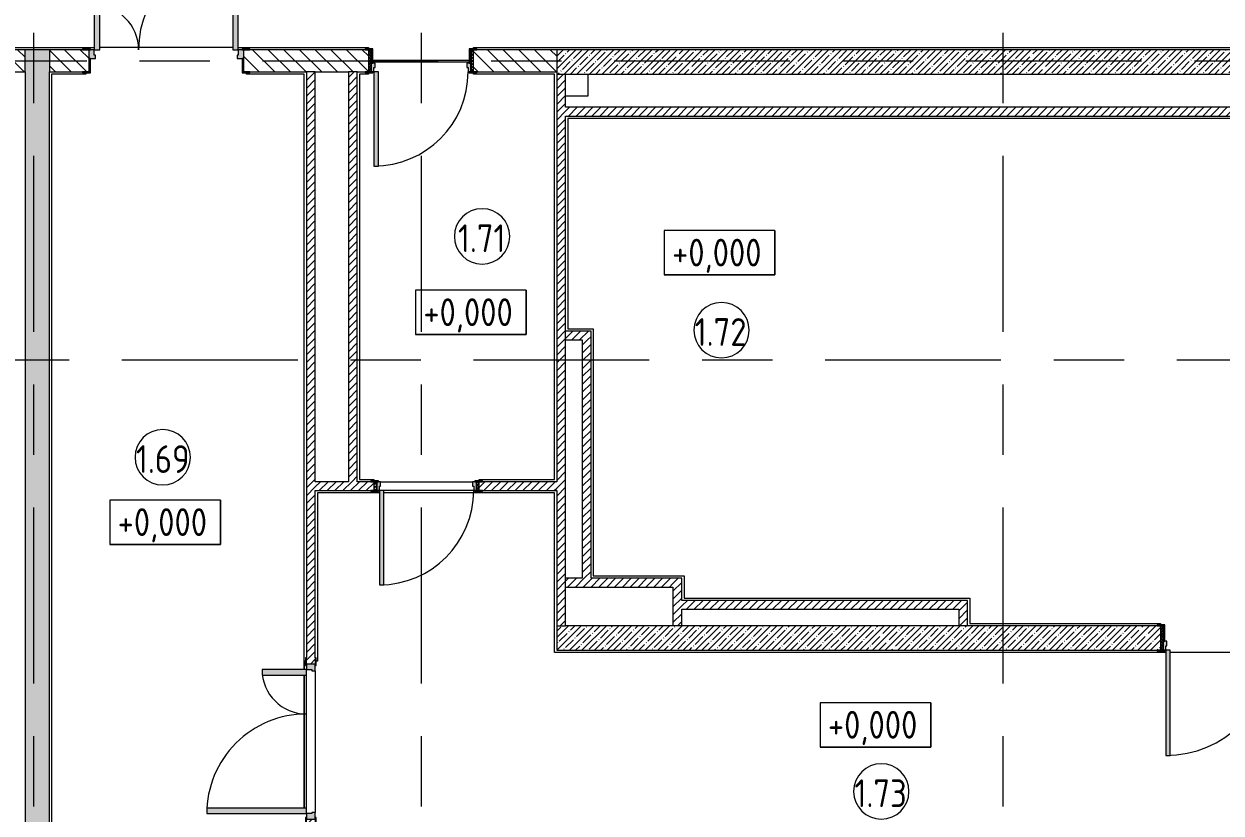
# Model space of a CAD drawing. Header units: millimetres. Extents: x 81368 to 286493, y -8553 to 29000.
# Drawn here: x 107120 to 117928, y 3710 to 10833 of the extents above; entities that cross this region are included whole.
import ezdxf

# ---------------------------------------------------------------- set-up
doc = ezdxf.new("R2010")
doc.units = ezdxf.units.MM
doc.linetypes.add('Осевая', pattern=[3175, 635, -476.25, 1587.5, -476.25])
for name, color, linetype, lineweight in [('A-AREA-IDEN', 7, 'Continuous', 9), ('A-WALL-1', 7, 'Continuous', 13), ('G-ANNO-DIMS', 7, 'Continuous', 9), ('I-WALL', 7, 'Continuous', 9), ('Оси-2', 7, 'Осевая', 9)]:
    doc.layers.add(name, color=color, linetype=linetype, lineweight=lineweight)
for name, color, linetype, lineweight, true_color in [('A-DOOR-1', 7, 'Continuous', 9, 0xaaaaaa), ('A-DOOR-2', 7, 'Continuous', 9, 0xe2e2e2), ('A-DOOR-FRAM-1', 7, 'Continuous', 9, 0xe2e2e2), ('A-DOOR-FRAM-2', 7, 'Continuous', 9, 0xaaaaaa), ('A-FLOR-1', 7, 'Continuous', 9, 0xaaaaaa)]:
    doc.layers.add(name, color=color, linetype=linetype, lineweight=lineweight, true_color=true_color)
doc.styles.add('GOST Common', font='GOST_Common.ttf', dxfattribs={"width": 0.9, "height": 250})
pattern_1 = [(45, (0, 0), (-35.35534, 35.35534), [])]
pattern_2 = [(45, (0, 0), (-57.024626, 57.024626), []), (45, (57.025, 0), (-57.024626, 57.024626), [100.806, -20.161, 3.353, -16.808])]
pattern_3 = [(135, (0, 0), (-70.71068, -70.71068), [])]

# ---------------------------------------------------------------- blocks, each defined once
blk = doc.blocks.new('110_Дверь_СКБ_1Ст_Внутренняя1 - Д-8 950x2100h_охрана-V1-План монтажа стен и перегородок 1 этажа в осях 23_1-33')
at = {"layer": 'A-DOOR-1'}
h = blk.add_hatch(dxfattribs=at)
h.set_pattern_fill('FP_6', color=256, style=0, pattern_type=2)
h.set_pattern_definition([(135, (1826.41, 164.685), (-14.14214, -14.14214), []), (225, (1826.41, 164.685), (14.14214, -14.14214), [])])
h.paths.add_polyline_path([(487.5, 100), (462.5, 100), (462.5, -100), (487.5, -100)])
at = {"layer": 'A-DOOR-2'}
h = blk.add_hatch(color=256, dxfattribs=at)
h.paths.add_polyline_path([(-437.5, 100), (-437.5, 20), (-402.5, 20), (-402.5, 60), (-412.5, 60), (-412.5, 100), (-434.6, 100)])
h.paths.add_polyline_path([(437.5, 100), (437.5, 60), (427.5, 60), (427.5, 20), (462.5, 20), (462.5, 100)])
at = {"layer": 'A-DOOR-FRAM-1'}
for points in [[(397.5, 950), (397.5, 100), (437.5, 100), (437.5, 950)], [(-422.5, 108), (-492.5, 108), (-492.5, 100), (-422.5, 100)], [(-434.6, 20), (-437.5, 20), (-437.5, -100), (-422.5, -100), (-422.5, 20)], [(447.5, 108), (447.5, 100), (517.5, 100), (517.5, 108)], [(447.5, 100), (447.5, 99), (462.5, 100)], [(462.5, 20), (447.5, 20), (447.5, -100), (462.5, -100)], [(-422.5, -100), (-492.5, -100), (-492.5, -108), (-422.5, -108)], [(447.5, -100), (447.5, -108), (517.5, -108), (517.5, -100)]]:
    blk.add_hatch(color=256, dxfattribs=at).paths.add_polyline_path(points)
at = {"layer": 'A-DOOR-FRAM-2'}
h = blk.add_hatch(dxfattribs=at)
h.set_pattern_fill('FP_7', color=256, style=0, pattern_type=2)
h.set_pattern_definition([(45, (-296.384, 164.685), (-14.1421, 14.1421), []), (135, (-296.384, 164.685), (-14.1421, -14.1421), [])])
h.paths.add_polyline_path([(-437.5, 100), (-462.5, 100), (-462.5, -100), (-437.5, -100)])
at = {"layer": 'A-DOOR-1'}
for p, q in [((437.5, 950), (397.5, 950)), ((397.5, 950), (397.5, 100)), ((437.5, 100), (437.5, 950)), ((397.5, 100), (437.5, 100))]:
    blk.add_line(p, q, dxfattribs=at)
blk.add_arc((437.5, 100), 850, 90, 180, dxfattribs=at)
at = {"layer": 'A-DOOR-FRAM-2'}
for p, q in [((-422.5, 108), (-492.5, 108)), ((-492.5, 108), (-492.5, 100)), ((-492.5, 100), (-422.5, 100)), ((-437.5, 100), (-462.5, 100)), ((-462.5, 100), (-462.5, -100)), ((-412.5, 100), (-437.5, 100)), ((-437.5, 100), (-437.5, 20)), ((-437.5, -100), (-437.5, 100)), ((-422.5, 100), (-437.5, 100)), ((-437.5, 100), (-437.5, 99)), ((-437.5, 99), (-422.5, 99)), ((-437.5, 20), (-402.5, 20)), ((-422.5, 20), (-437.5, 20)), ((-437.5, 20), (-437.5, -100)), ((-422.5, 100), (-422.5, 108)), ((-422.5, 99), (-422.5, 100)), ((-422.5, -100), (-422.5, 20)), ((-412.5, 60), (-412.5, 100)), ((-402.5, 60), (-412.5, 60)), ((-402.5, 20), (-402.5, 60)), ((437.5, 60), (427.5, 60)), ((427.5, 60), (427.5, 20)), ((427.5, 20), (462.5, 20)), ((437.5, 100), (437.5, 60)), ((462.5, 100), (437.5, 100)), ((517.5, 108), (447.5, 108)), ((447.5, 108), (447.5, 100)), ((462.5, 100), (447.5, 100)), ((447.5, 100), (447.5, 99)), ((447.5, 100), (517.5, 100)), ((447.5, 99), (462.5, 99)), ((462.5, 20), (447.5, 20)), ((447.5, 20), (447.5, -100)), ((462.5, 20), (462.5, 100)), ((487.5, 100), (462.5, 100)), ((462.5, 100), (462.5, -100)), ((462.5, 99), (462.5, 100)), ((462.5, -100), (462.5, 20)), ((487.5, -100), (487.5, 100)), ((517.5, 100), (517.5, 108)), ((-422.5, -100), (-492.5, -100)), ((-492.5, -100), (-492.5, -108)), ((-492.5, -108), (-422.5, -108)), ((-462.5, -100), (-437.5, -100)), ((-437.5, -100), (-422.5, -100)), ((-422.5, -108), (-422.5, -100)), ((447.5, -100), (462.5, -100)), ((517.5, -100), (447.5, -100)), ((447.5, -100), (447.5, -108)), ((447.5, -108), (517.5, -108)), ((462.5, -100), (487.5, -100)), ((517.5, -108), (517.5, -100))]:
    blk.add_line(p, q, dxfattribs=at)
blk = doc.blocks.new('110_Дверь_СКБ_1Ст_Внутренняя1 - Д-8 950x2100h_охрана-32224770-План монтажа стен и перегородок 1 этажа в осях 23_1-33')
at = {"layer": 'A-DOOR-1'}
h = blk.add_hatch(dxfattribs=at)
h.set_pattern_fill('FP_8', color=256, style=0, pattern_type=2)
h.set_pattern_definition([(135, (1826.41, 104.685), (-14.14214, -14.14214), []), (225, (1826.41, 104.685), (14.14214, -14.14214), [])])
h.paths.add_polyline_path([(487, 40), (462, 40), (462, -40), (487, -40)])
at = {"layer": 'A-DOOR-2'}
h = blk.add_hatch(color=256, dxfattribs=at)
h.paths.add_polyline_path([(437, 40), (437, 0), (427, 0), (427, -40), (462, -40), (462, 40)])
h.paths.add_polyline_path([(-413, 40), (-438, 40), (-438, -40), (-403, -40), (-403, 0), (-413, 0)])
at = {"layer": 'A-DOOR-FRAM-1'}
for points in [[(437, 890), (397, 890), (397, 40), (437, 40)], [(-493, 48), (-493, 40), (-423, 40), (-423, 48)], [(-438, 40), (-438, 39), (-423, 40)], [(517, 48), (447, 48), (447, 40), (517, 40)], [(447, 40), (447, 39), (462, 40)], [(-423, -40), (-493, -40), (-493, -48), (-423, -48)], [(447, -39), (447, -40), (462, -39)], [(447, -40), (447, -48), (517, -48), (517, -40)]]:
    blk.add_hatch(color=256, dxfattribs=at).paths.add_polyline_path(points)
at = {"layer": 'A-DOOR-FRAM-2'}
h = blk.add_hatch(dxfattribs=at)
h.set_pattern_fill('FP_9', color=256, style=0, pattern_type=2)
h.set_pattern_definition([(45, (-296.384, 104.685), (-14.1421, 14.1421), []), (135, (-296.384, 104.685), (-14.1421, -14.1421), [])])
h.paths.add_polyline_path([(-438, 40), (-463, 40), (-463, -40), (-438, -40)])
at = {"layer": 'A-DOOR-1'}
for p, q in [((437, 890), (397, 890)), ((397, 890), (397, 40)), ((437, 40), (437, 890)), ((397, 40), (437, 40))]:
    blk.add_line(p, q, dxfattribs=at)
blk.add_arc((437, 40), 850, 90, 180, dxfattribs=at)
at = {"layer": 'A-DOOR-FRAM-2'}
for p, q in [((-423, 48), (-493, 48)), ((-493, 48), (-493, 40)), ((-493, 40), (-423, 40)), ((-438, 40), (-463, 40)), ((-463, 40), (-463, -40)), ((-413, 40), (-438, 40)), ((-438, 40), (-438, -40)), ((-438, -40), (-438, 40)), ((-423, 40), (-438, 40)), ((-438, 40), (-438, 39)), ((-438, 39), (-423, 39)), ((-423, 40), (-423, 48)), ((-423, 39), (-423, 40)), ((-413, 0), (-413, 40)), ((-403, 0), (-413, 0)), ((-403, -40), (-403, 0)), ((437, 0), (427, 0)), ((427, 0), (427, -40)), ((437, 40), (437, 0)), ((462, 40), (437, 40)), ((517, 48), (447, 48)), ((447, 48), (447, 40)), ((462, 40), (447, 40)), ((447, 40), (447, 39)), ((447, 40), (517, 40)), ((447, 39), (462, 39)), ((462, -40), (462, 40)), ((487, 40), (462, 40)), ((462, 40), (462, -40)), ((462, 39), (462, 40)), ((487, -40), (487, 40)), ((517, 40), (517, 48)), ((-423, -40), (-493, -40)), ((-493, -40), (-493, -48)), ((-493, -48), (-423, -48)), ((-463, -40), (-438, -40)), ((-423, -39), (-438, -39)), ((-438, -39), (-438, -40)), ((-438, -40), (-403, -40)), ((-438, -40), (-423, -40)), ((-423, -40), (-423, -39)), ((-423, -48), (-423, -40)), ((427, -40), (462, -40)), ((462, -39), (447, -39)), ((447, -39), (447, -40)), ((447, -40), (462, -40)), ((517, -40), (447, -40)), ((447, -40), (447, -48)), ((447, -48), (517, -48)), ((462, -40), (462, -39)), ((462, -40), (487, -40)), ((517, -48), (517, -40))]:
    blk.add_line(p, q, dxfattribs=at)
blk = doc.blocks.new('110_Дверь_СКБ_2Ст - Д-2а_л_ Из коридора на лестницу-32216062-План монтажа стен и перегородок 1 этажа в осях 23_1-33')
at = {"layer": 'A-DOOR-2'}
for points in [[(612.5, 100), (662.5, 100), (662.5, 1000), (612.5, 1000)], [(-587.5, 100), (-587.5, 500), (-637.5, 500), (-637.5, 100)], [(712.5, -100), (712.5, 20), (697.5, 20), (697.5, -100)]]:
    blk.add_hatch(color=256, dxfattribs=at).paths.add_polyline_path(points)
h = blk.add_hatch(color=256, dxfattribs=at)
h.paths.add_polyline_path([(712.5, 20), (712.5, 100), (662.5, 100), (662.5, 50), (652.5, 50), (652.5, 20)])
h.paths.add_polyline_path([(-627.5, 20), (-627.5, 50), (-637.5, 50), (-637.5, 100), (-687.5, 100), (-687.5, 20)])
at = {"layer": 'A-DOOR-FRAM-1'}
for points in [[(-672.5, 100), (-672.5, 108), (-742.5, 108), (-742.5, 100)], [(-672.5, -100), (-672.5, 20), (-687.5, 20), (-687.5, -100)], [(767.5, 100), (767.5, 108), (697.5, 108), (697.5, 100)], [(-672.5, -108), (-672.5, -100), (-742.5, -100), (-742.5, -108)], [(767.5, -108), (767.5, -100), (697.5, -100), (697.5, -108)]]:
    blk.add_hatch(color=256, dxfattribs=at).paths.add_polyline_path(points)
at = {"layer": 'A-DOOR-1'}
for p, q in [((662.5, 1000), (612.5, 1000)), ((612.5, 1000), (612.5, 100)), ((662.5, 100), (662.5, 1000)), ((-637.5, 500), (-637.5, 100)), ((-587.5, 500), (-637.5, 500)), ((-587.5, 100), (-587.5, 500)), ((-637.5, 100), (-587.5, 100)), ((612.5, 100), (662.5, 100))]:
    blk.add_line(p, q, dxfattribs=at)
for centre, radius, start, end in [((662.5, 100), 900, 90, 180), ((-637.5, 100), 400, 360, 90)]:
    blk.add_arc(centre, radius, start, end, dxfattribs=at)
at = {"layer": 'A-DOOR-FRAM-2'}
for p, q in [((-672.5, 108), (-742.5, 108)), ((-742.5, 108), (-742.5, 100)), ((-742.5, 100), (-672.5, 100)), ((-637.5, 100), (-687.5, 100)), ((-687.5, 100), (-687.5, 20)), ((-687.5, 20), (-627.5, 20)), ((-672.5, 20), (-687.5, 20)), ((-687.5, 20), (-687.5, -100)), ((-672.5, 100), (-672.5, 108)), ((-672.5, -100), (-672.5, 20)), ((-637.5, 50), (-637.5, 100)), ((-627.5, 50), (-637.5, 50)), ((-627.5, 20), (-627.5, 50)), ((662.5, 50), (652.5, 50)), ((652.5, 50), (652.5, 20)), ((652.5, 20), (712.5, 20)), ((662.5, 100), (662.5, 50)), ((712.5, 100), (662.5, 100)), ((767.5, 108), (697.5, 108)), ((697.5, 108), (697.5, 100)), ((697.5, 100), (767.5, 100)), ((712.5, 20), (697.5, 20)), ((697.5, 20), (697.5, -100)), ((712.5, 20), (712.5, 100)), ((712.5, -100), (712.5, 20)), ((767.5, 100), (767.5, 108)), ((-672.5, -100), (-742.5, -100)), ((-742.5, -100), (-742.5, -108)), ((-742.5, -108), (-672.5, -108)), ((-687.5, -100), (-672.5, -100)), ((-672.5, -108), (-672.5, -100)), ((697.5, -100), (712.5, -100)), ((767.5, -100), (697.5, -100)), ((697.5, -100), (697.5, -108)), ((697.5, -108), (767.5, -108)), ((767.5, -108), (767.5, -100))]:
    blk.add_line(p, q, dxfattribs=at)
blk = doc.blocks.new('110_Дверь_СКБ_2Ст - Д-5_п_ Из игровой в коридор-32215844-План монтажа стен и перегородок 1 этажа в осях 23_1-33')
at = {"layer": 'A-DOOR-2'}
for points in [[(-638, 940), (-638, 40), (-588, 40), (-588, 940)], [(612, 440), (612, 40), (662, 40), (662, 440), (649, 440)]]:
    blk.add_hatch(color=256, dxfattribs=at).paths.add_polyline_path(points)
h = blk.add_hatch(color=256, dxfattribs=at)
h.paths.add_polyline_path([(-688, -40), (-628, -40), (-628, -10), (-638, -10), (-638, 40), (-688, 40)])
h.paths.add_polyline_path([(652, -40), (712, -40), (712, 40), (662, 40), (662, -10), (652, -10)])
at = {"layer": 'A-DOOR-FRAM-1'}
for points in [[(-742, 40), (-672, 40), (-672, 48), (-742, 48)], [(698, 40), (768, 40), (768, 48), (698, 48)], [(-742, -48), (-672, -48), (-672, -40), (-742, -40)], [(698, -48), (768, -48), (768, -40), (698, -40)]]:
    blk.add_hatch(color=256, dxfattribs=at).paths.add_polyline_path(points)
at = {"layer": 'A-DOOR-1'}
for p, q in [((-638, 940), (-638, 40)), ((-588, 940), (-638, 940)), ((-588, 40), (-588, 940)), ((662, 440), (612, 440)), ((612, 440), (612, 40)), ((662, 40), (662, 440)), ((-638, 40), (-588, 40)), ((612, 40), (662, 40))]:
    blk.add_line(p, q, dxfattribs=at)
for centre, radius, start, end in [((-638, 40), 900, 0, 90), ((662, 40), 400, 90, 180)]:
    blk.add_arc(centre, radius, start, end, dxfattribs=at)
at = {"layer": 'A-DOOR-FRAM-2'}
for p, q in [((-672, 48), (-742, 48)), ((-742, 48), (-742, 40)), ((-742, 40), (-672, 40)), ((-638, 40), (-688, 40)), ((-688, 40), (-688, -40)), ((-672, 40), (-672, 48)), ((-638, -10), (-638, 40)), ((662, 40), (662, -10)), ((712, 40), (662, 40)), ((768, 48), (698, 48)), ((698, 48), (698, 40)), ((698, 40), (768, 40)), ((712, -40), (712, 40)), ((768, 40), (768, 48)), ((-672, -40), (-742, -40)), ((-742, -40), (-742, -48)), ((-742, -48), (-672, -48)), ((-688, -40), (-628, -40)), ((-672, -39), (-688, -39)), ((-688, -39), (-688, -40)), ((-688, -40), (-672, -40)), ((-672, -40), (-672, -39)), ((-672, -48), (-672, -40)), ((-628, -10), (-638, -10)), ((-628, -40), (-628, -10)), ((662, -10), (652, -10)), ((652, -10), (652, -40)), ((652, -40), (712, -40)), ((712, -39), (698, -39)), ((698, -39), (698, -40)), ((698, -40), (712, -40)), ((768, -40), (698, -40)), ((698, -40), (698, -48)), ((698, -48), (768, -48)), ((712, -40), (712, -39)), ((768, -48), (768, -40))]:
    blk.add_line(p, q, dxfattribs=at)
blk = doc.blocks.new('110_Дверь_СКБ_1Ст_Внутренняя1 - Д-7а_л__950x2100h_Туалет-32220591-План монтажа стен и перегородок 1 этажа в осях 23_1-33')
at = {"layer": 'A-DOOR-1'}
h = blk.add_hatch(dxfattribs=at)
h.set_pattern_fill('FP_10', color=256, style=0, pattern_type=2)
h.set_pattern_definition([(135, (1776.41, 174.685), (-14.14214, -14.14214), []), (225, (1776.41, 174.685), (14.14214, -14.14214), [])])
h.paths.add_polyline_path([(537.5, 110), (512.5, 110), (512.5, -110), (537.5, -110)])
at = {"layer": 'A-DOOR-2'}
h = blk.add_hatch(color=256, dxfattribs=at)
h.paths.add_polyline_path([(487.5, 110), (487.5, 70), (477.5, 70), (477.5, 30), (512.5, 30), (512.5, 110)])
h.paths.add_polyline_path([(-462.5, 110), (-487.5, 110), (-487.5, 30), (-452.5, 30), (-452.5, 70), (-462.5, 70)])
at = {"layer": 'A-DOOR-FRAM-1'}
for points in [[(447.5, 1060), (447.5, 110), (487.5, 110), (487.5, 1060)], [(-542.5, 118), (-542.5, 110), (-472.5, 110), (-472.5, 118)], [(-487.5, 110), (-487.5, 109), (-472.5, 110)], [(567.5, 118), (497.5, 118), (497.5, 110), (567.5, 110)], [(497.5, 110), (497.5, 109), (512.5, 110)], [(-472.5, 30), (-487.5, 30), (-487.5, -110), (-472.5, -110)], [(512.5, 30), (497.5, 30), (497.5, -110), (512.5, -110)], [(-542.5, -110), (-542.5, -118), (-472.5, -118), (-472.5, -110)], [(567.5, -110), (497.5, -110), (497.5, -118), (567.5, -118)]]:
    blk.add_hatch(color=256, dxfattribs=at).paths.add_polyline_path(points)
at = {"layer": 'A-DOOR-FRAM-2'}
h = blk.add_hatch(dxfattribs=at)
h.set_pattern_fill('FP_11', color=256, style=0, pattern_type=2)
h.set_pattern_definition([(45, (-346.384, 174.685), (-14.1421, 14.1421), []), (135, (-346.384, 174.685), (-14.1421, -14.1421), [])])
h.paths.add_polyline_path([(-487.5, 110), (-512.5, 110), (-512.5, -110), (-487.5, -110)])
at = {"layer": 'A-DOOR-1'}
for p, q in [((487.5, 1060), (447.5, 1060)), ((447.5, 1060), (447.5, 110)), ((487.5, 110), (487.5, 1060)), ((447.5, 110), (487.5, 110))]:
    blk.add_line(p, q, dxfattribs=at)
blk.add_arc((487.5, 110), 950, 90, 180, dxfattribs=at)
at = {"layer": 'A-DOOR-FRAM-2'}
for p, q in [((-472.5, 118), (-542.5, 118)), ((-542.5, 118), (-542.5, 110)), ((-542.5, 110), (-472.5, 110)), ((-487.5, 110), (-512.5, 110)), ((-512.5, 110), (-512.5, -110)), ((-462.5, 110), (-487.5, 110)), ((-487.5, 110), (-487.5, 30)), ((-487.5, -110), (-487.5, 110)), ((-472.5, 110), (-487.5, 110)), ((-487.5, 110), (-487.5, 109)), ((-487.5, 109), (-472.5, 109)), ((-472.5, 110), (-472.5, 118)), ((-472.5, 109), (-472.5, 110)), ((-462.5, 70), (-462.5, 110)), ((487.5, 110), (487.5, 70)), ((512.5, 110), (487.5, 110)), ((567.5, 118), (497.5, 118)), ((497.5, 118), (497.5, 110)), ((512.5, 110), (497.5, 110)), ((497.5, 110), (497.5, 109)), ((497.5, 110), (567.5, 110)), ((497.5, 109), (512.5, 109)), ((512.5, 30), (512.5, 110)), ((537.5, 110), (512.5, 110)), ((512.5, 110), (512.5, -110)), ((512.5, 109), (512.5, 110)), ((537.5, -110), (537.5, 110)), ((567.5, 110), (567.5, 118)), ((-487.5, 30), (-452.5, 30)), ((-472.5, 30), (-487.5, 30)), ((-487.5, 30), (-487.5, -110)), ((-472.5, -110), (-472.5, 30)), ((-452.5, 70), (-462.5, 70)), ((-452.5, 30), (-452.5, 70)), ((487.5, 70), (477.5, 70)), ((477.5, 70), (477.5, 30)), ((477.5, 30), (512.5, 30)), ((512.5, 30), (497.5, 30)), ((497.5, 30), (497.5, -110)), ((512.5, -110), (512.5, 30)), ((-472.5, -110), (-542.5, -110)), ((-542.5, -110), (-542.5, -118)), ((-542.5, -118), (-472.5, -118)), ((-512.5, -110), (-487.5, -110)), ((-487.5, -110), (-472.5, -110)), ((-472.5, -118), (-472.5, -110)), ((497.5, -110), (512.5, -110)), ((567.5, -110), (497.5, -110)), ((497.5, -110), (497.5, -118)), ((497.5, -118), (567.5, -118)), ((512.5, -110), (537.5, -110)), ((567.5, -118), (567.5, -110))]:
    blk.add_line(p, q, dxfattribs=at)
blk = doc.blocks.new('Марка_Помещения - Номер-25198446-План монтажа стен и перегородок 1 этажа в осях 23_1-33')
at = {"layer": 'A-AREA-IDEN'}
for start, end in [(360, 180), (180, 360)]:
    blk.add_arc((0, 0), 2.5, start, end, dxfattribs=at)
blk = doc.blocks.new('Высотные отметки - 10х4_h_-17668695-План монтажа стен и перегородок 1 этажа в осях 23_1-33')
at = {"layer": 'G-ANNO-DIMS'}
for p, q in [((-5, 4), (-5, 0)), ((5, 4), (-5, 4)), ((5, 4), (-5, 4)), ((-5, 4), (-5, 0)), ((5, 4), (5, 0)), ((5, 0), (5, 4)), ((5, 0), (-5, 0)), ((-5, 0), (5, 0))]:
    blk.add_line(p, q, dxfattribs=at)

msp = doc.modelspace()

# ---------------------------------------------------------------- hatches: boundary and pattern name
at = {"layer": 'I-WALL'}
h = msp.add_hatch(dxfattribs=at)
h.set_pattern_fill('FP_4', color=256, style=0, pattern_type=2)
h.set_pattern_definition(pattern_3)
h.paths.add_polyline_path([(107130, 10400), (107130, 10600), (105095, 10600), (105095, 10400), (105833.9, 10400)])
h.paths.add_polyline_path([(103645, 10400), (103645, 10600), (101610, 10600), (101610, 10400), (103615, 10400)])
h.paths.add_polyline_path([(93867.8, 10400), (94210, 10400), (94210, 10600), (93460, 10600), (93460, 10400), (93490, 10400)])
h.paths.add_polyline_path([(92030, 10400), (92510, 10400), (92510, 10600), (91385, 10600), (91385, 10400), (91950, 10400)])
h.paths.add_polyline_path([(89985, 10400), (89985, 10600), (89610, 10600), (89610, 10400), (89930, 10400)])
h = msp.add_hatch(dxfattribs=at)
h.set_pattern_fill('FP_2', color=256, style=0, pattern_type=2)
h.set_pattern_definition(pattern_2)
h.paths.add_polyline_path([(107163.4, 2400), (107350, 2400), (107350, 10600), (107130, 10600), (107130, 2400)])
h = msp.add_hatch(dxfattribs=at)
h.set_pattern_fill('FP_4', color=256, style=0, pattern_type=2)
h.set_pattern_definition(pattern_3)
h.paths.add_polyline_path([(121210, 10400), (121210, 10600), (119330, 10600), (119330, 10400), (120459, 10400)])
h.paths.add_polyline_path([(111210, 10400), (111930, 10400), (111930, 10600), (111180, 10600), (111180, 10400)])
h.paths.add_polyline_path([(110130, 10400), (110230, 10400), (110230, 10600), (109105, 10600), (109105, 10400), (110050, 10400)])
h.paths.add_polyline_path([(107650, 10400), (107705, 10400), (107705, 10600), (107350, 10600), (107350, 10400)])
h = msp.add_hatch(dxfattribs=at)
h.set_pattern_fill('FP_2', color=256, style=0, pattern_type=2)
h.set_pattern_definition(pattern_2)
h.paths.add_polyline_path([(119330, 10380), (119330, 10600), (111930, 10600), (111930, 10380), (119129.5, 10380)])
h = msp.add_hatch(dxfattribs=at)
h.set_pattern_fill('FP_3', color=256, style=0, pattern_type=2)
h.set_pattern_definition(pattern_1)
h.paths.add_polyline_path([(109670, 125), (109750, 125), (109749, 3655), (109670, 3655), (109670, 220.3)])
h.paths.add_polyline_path([(109670, 5055), (109750, 5055), (109750, 10400), (109670, 10400), (109670, 5091.8)])
h = msp.add_hatch(dxfattribs=at)
h.set_pattern_fill('FP_3', color=256, style=0, pattern_type=2)
h.set_pattern_definition(pattern_1)
h.paths.add_polyline_path([(110130, 6700), (110130, 10400), (110050, 10400), (110050, 6700)])
h = msp.add_hatch(dxfattribs=at)
h.set_pattern_fill('FP_3', color=256, style=0, pattern_type=2)
h.set_pattern_definition(pattern_1)
h.paths.add_polyline_path([(112010, 5400), (112010, 10380), (111930, 10380), (111930, 5400)])
h = msp.add_hatch(dxfattribs=at)
h.set_pattern_fill('FP_3', color=256, style=0, pattern_type=2)
h.set_pattern_definition(pattern_1)
h.paths.add_polyline_path([(118870, 10000), (118870, 10080), (112010, 10080), (112010, 10000), (116470.3, 10000)])
h = msp.add_hatch(dxfattribs=at)
h.set_pattern_fill('FP_3', color=256, style=0, pattern_type=2)
h.set_pattern_definition(pattern_1)
h.paths.add_polyline_path([(112010, 7980), (112240, 7980), (112240, 8060), (112010, 8060)])
h = msp.add_hatch(dxfattribs=at)
h.set_pattern_fill('FP_3', color=256, style=0, pattern_type=2)
h.set_pattern_definition(pattern_1)
h.paths.add_polyline_path([(112240, 5830), (112240, 7980), (112160, 7980), (112160, 5830)])
h = msp.add_hatch(dxfattribs=at)
h.set_pattern_fill('FP_3', color=256, style=0, pattern_type=2)
h.set_pattern_definition(pattern_1)
h.paths.add_polyline_path([(111930, 6620), (111930, 6700), (111230, 6700), (111230, 6620), (111260, 6620)])
h.paths.add_polyline_path([(109750, 6620), (110280, 6620), (110280, 6700), (109750, 6700)])
h = msp.add_hatch(dxfattribs=at)
h.set_pattern_fill('FP_3', color=256, style=0, pattern_type=2)
h.set_pattern_definition(pattern_1)
h.paths.add_polyline_path([(112980, 5750), (112980, 5830), (112010, 5830), (112010, 5750), (112481.7, 5750)])
h = msp.add_hatch(dxfattribs=at)
h.set_pattern_fill('FP_3', color=256, style=0, pattern_type=2)
h.set_pattern_definition(pattern_1)
h.paths.add_polyline_path([(112980, 5400), (113060, 5400), (113060, 5830), (112980, 5830), (112980, 5750)])
h = msp.add_hatch(dxfattribs=at)
h.set_pattern_fill('FP_3', color=256, style=0, pattern_type=2)
h.set_pattern_definition(pattern_1)
h.paths.add_polyline_path([(115560, 5550), (115560, 5630), (113060, 5630), (113060, 5550), (113811.2, 5550)])
h = msp.add_hatch(dxfattribs=at)
h.set_pattern_fill('FP_3', color=256, style=0, pattern_type=2)
h.set_pattern_definition(pattern_1)
h.paths.add_polyline_path([(115640, 5400), (115640, 5630), (115560, 5630), (115560, 5400)])
h = msp.add_hatch(dxfattribs=at)
h.set_pattern_fill('FP_2', color=256, style=0, pattern_type=2)
h.set_pattern_definition(pattern_2)
h.paths.add_polyline_path([(119290, 5180), (119330, 5180), (119330, 5400), (118430, 5400), (118430, 5180), (119129.5, 5180)])
h.paths.add_polyline_path([(117380, 5180), (117380, 5400), (111930, 5400), (111930, 5180), (117350, 5180)])

# ---------------------------------------------------------------- linework, layer by layer
at = {"layer": 'A-FLOR-1'}
for p, q in [((105020, 10620), (107755, 10620)), ((107680, 10620), (107680, 10608)), ((109005, 10620), (107805, 10620)), ((109055, 10620), (110230, 10620)), ((109130, 10608), (109130, 10620)), ((110230, 10620), (110230, 10608)), ((111180, 10608), (111180, 10620)), ((111180, 10620), (121190, 10620)), ((110270, 10506.3), (111140, 10506.3)), ((111140, 10486.3), (110270, 10486.3)), ((107680, 10380), (107370, 10380)), ((107370, 10380), (107370, 2557)), ((107680, 10392), (107680, 10380)), ((109130, 10380), (109130, 10392)), ((109650, 10380), (109130, 10380)), ((109650, 5005), (109650, 10380)), ((110230, 10380), (110150, 10380)), ((110150, 10380), (110150, 6720)), ((110230, 10392), (110230, 10380)), ((111180, 10380), (111180, 10392)), ((111910, 10380), (111180, 10380)), ((111910, 6720), (111910, 10380)), ((112210, 10380), (112210, 10180)), ((112210, 10180), (112010, 10180)), ((118850, 9980), (112030, 9980)), ((112030, 9980), (112030, 8080)), ((112030, 8080), (112260, 8080)), ((112260, 8080), (112260, 5850)), ((110150, 6720), (110280, 6720)), ((110280, 6720), (110280, 6708)), ((111230, 6708), (111230, 6720)), ((111230, 6720), (111910, 6720)), ((110330, 6600), (109770, 6600)), ((109770, 6600), (109770, 5080)), ((110280, 6612), (110280, 6600)), ((111910, 6600), (110370, 6600)), ((111230, 6600), (111230, 6612)), ((111910, 5160), (111910, 6600)), ((112260, 5850), (113080, 5850)), ((113080, 5850), (113080, 5650)), ((113080, 5650), (115660, 5650)), ((115660, 5650), (115660, 5420)), ((115660, 5420), (117380, 5420)), ((117380, 5420), (117380, 5408)), ((109662, 5080), (109649, 5080)), ((109649, 5080), (109649, 5005)), ((109770, 5080), (109758, 5080)), ((117430, 5160), (111910, 5160)), ((117380, 5172), (117380, 5160)), ((119290, 5160), (117470, 5160)), ((109649, 4955), (109649, 3755)), ((109650, 3755), (109650, 4955))]:
    msp.add_line(p, q, dxfattribs=at)
at = {"layer": 'A-WALL-1'}
for p, q in [((107130, 10400), (107130, 10600)), ((107350, 10600), (107350, 10400)), ((111930, 10600), (111930, 10400)), ((109750, 10400), (109670, 10400)), ((110130, 10400), (110050, 10400)), ((111930, 5400), (112010, 5400))]:
    msp.add_line(p, q, dxfattribs=at)
at = {"layer": 'I-WALL'}
for p, q in [((107650, 10600), (105125, 10600)), ((110200, 10600), (109160, 10600)), ((121210, 10600), (111210, 10600)), ((105125, 10400), (107130, 10400)), ((107130, 10400), (107130, 150)), ((107350, 2480), (107350, 10400)), ((107350, 10400), (107650, 10400)), ((109160, 10400), (109670, 10400)), ((109670, 10400), (109670, 5110)), ((109750, 6700), (109750, 10400)), ((109750, 10400), (110050, 10400)), ((110050, 10400), (110050, 6700)), ((110130, 6700), (110130, 10400)), ((110130, 10400), (110200, 10400)), ((111210, 10400), (111930, 10400)), ((111930, 10400), (111930, 6700)), ((111930, 10380), (119330, 10380)), ((112010, 10080), (112010, 10380)), ((118870, 10080), (112010, 10080)), ((112010, 5400), (112010, 10000)), ((112010, 10000), (118870, 10000)), ((112240, 8060), (112010, 8060)), ((112240, 5830), (112240, 8060)), ((112010, 7980), (112160, 7980)), ((112160, 7980), (112160, 5830)), ((110050, 6700), (109750, 6700)), ((109750, 6620), (110250, 6620)), ((109750, 5110), (109750, 6620)), ((110250, 6700), (110130, 6700)), ((110340, 6700), (111170, 6700)), ((111180, 6620), (110370, 6620)), ((111930, 6700), (111260, 6700)), ((111260, 6620), (111930, 6620)), ((111930, 6620), (111930, 5180)), ((112160, 5830), (112010, 5830)), ((112010, 5750), (112980, 5750)), ((113060, 5830), (112240, 5830)), ((112980, 5750), (112980, 5400)), ((113060, 5630), (113060, 5830)), ((115640, 5630), (113060, 5630)), ((115640, 5400), (115640, 5630)), ((113060, 5550), (115560, 5550)), ((113060, 5400), (113060, 5550)), ((115560, 5550), (115560, 5400)), ((117350, 5400), (112010, 5400)), ((111930, 5180), (117350, 5180)), ((109750, 4995), (109750, 3715)), ((109670, 3755), (109670, 4955))]:
    msp.add_line(p, q, dxfattribs=at)
at = {"layer": 'Оси-2'}
for p, q in [((107210, 593.7), (107210, 19528.3)), ((110710, 593.7), (110710, 19528.3)), ((115960, 593.7), (115960, 19415.1)), ((85937.6, 10500), (120319, 10500)), ((84667.6, 7800), (122760, 7800))]:
    msp.add_line(p, q, dxfattribs=at)

# ---------------------------------------------------------------- block references
at = {"layer": 'A-AREA-IDEN', "xscale": 99.99999999999993, "yscale": 99.99999999999993, "zscale": 99.99999999999993}
for p in [(111256.6, 8914.8), (113418.1, 8068.5), (108373, 6921.5), (114860.8, 3905.1)]:
    msp.add_blockref('Марка_Помещения - Номер-25198446-План монтажа стен и перегородок 1 этажа в осях 23_1-33', p, dxfattribs=at)
at = {"layer": 'A-DOOR-1'}
msp.add_blockref('110_Дверь_СКБ_2Ст - Д-2а_л_ Из коридора на лестницу-32216062-План монтажа стен и перегородок 1 этажа в осях 23_1-33', (108392.5, 10500), dxfattribs=at)
for name, p, rotation in [('110_Дверь_СКБ_1Ст_Внутренняя1 - Д-8 950x2100h_охрана-V1-План монтажа стен и перегородок 1 этажа в осях 23_1-33', (110717.5, 10500), 180), ('110_Дверь_СКБ_1Ст_Внутренняя1 - Д-8 950x2100h_охрана-32224770-План монтажа стен и перегородок 1 этажа в осях 23_1-33', (110767.5, 6660), 180), ('110_Дверь_СКБ_1Ст_Внутренняя1 - Д-7а_л__950x2100h_Туалет-32220591-План монтажа стен и перегородок 1 этажа в осях 23_1-33', (117917.5, 5290), 180), ('110_Дверь_СКБ_2Ст - Д-5_п_ Из игровой в коридор-32215844-План монтажа стен и перегородок 1 этажа в осях 23_1-33', (109710, 4342.5), 89.99999999999991)]:
    msp.add_blockref(name, p, dxfattribs=dict(at, rotation=rotation))
at = {"layer": 'G-ANNO-DIMS', "xscale": 99.99999999999993, "yscale": 99.99999999999993, "zscale": 99.99999999999993}
for p in [(113400.6, 8567.1), (111154.9, 8029.1), (108394.6, 6134.3), (114807.6, 4305.1)]:
    msp.add_blockref('Высотные отметки - 10х4_h_-17668695-План монтажа стен и перегородок 1 этажа в осях 23_1-33', p, dxfattribs=at)

# ---------------------------------------------------------------- texts
at = {"layer": 'A-AREA-IDEN', "char_height": 250, "attachment_point": 1, "style": 'GOST Common'}
for s, insert, width in [('1.71', (111038.5, 9023.3), 548.354), ('1.72', (113176.2, 8177.1), 606.076), ('1.69', (108131.2, 7030), 606.076), ('1.73', (114618.9, 4013.6), 606.076)]:
    msp.add_mtext(s, dxfattribs=dict(at, insert=insert, width=width))
at = {"layer": 'G-ANNO-DIMS', "char_height": 250, "width": 1028.823, "attachment_point": 1, "line_spacing_factor": 1.022761, "style": 'GOST Common'}
for insert in [(112972, 8893.8), (110726.3, 8355.8), (107965.9, 6461), (114378.9, 4631.9)]:
    msp.add_mtext('+0,000', dxfattribs=dict(at, insert=insert))

doc.saveas('drawing.dxf')
